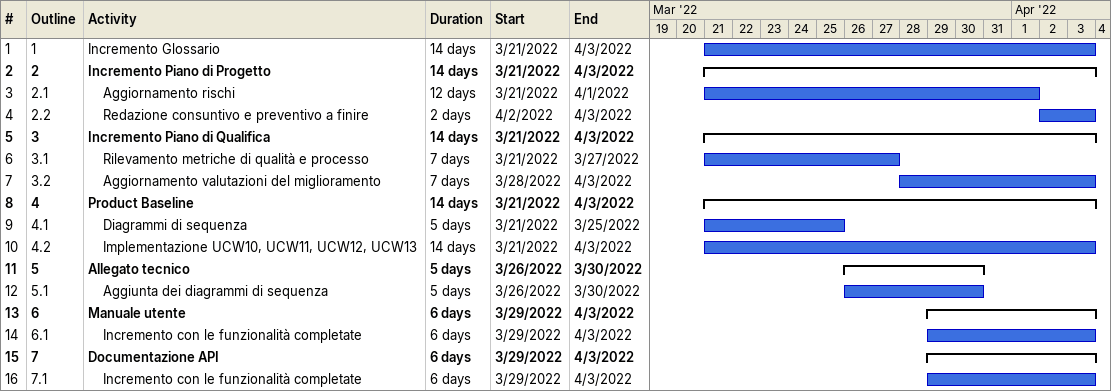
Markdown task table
| ID | WBS | Task | Duration | Start | Finish |
|---|---|---|---|---|---|
| 1 | 1 | Incremento Glossario | 14d | 2022-03-21 | 2022-04-03 |
| 2 | 2 | **Incremento Piano di Progetto** | 14d | 2022-03-21 | 2022-04-03 |
| 3 | 2.1 | Aggiornamento rischi | 12d | 2022-03-21 | 2022-04-01 |
| 4 | 2.2 | Redazione consuntivo e preventivo a finire | 2d | 2022-04-02 | 2022-04-03 |
| 5 | 3 | **Incremento Piano di Qualifica** | 14d | 2022-03-21 | 2022-04-03 |
| 6 | 3.1 | Rilevamento metriche di qualità e processo | 7d | 2022-03-21 | 2022-03-27 |
| 7 | 3.2 | Aggiornamento valutazioni del miglioramento | 7d | 2022-03-28 | 2022-04-03 |
| 8 | 4 | **Product Baseline** | 14d | 2022-03-21 | 2022-04-03 |
| 9 | 4.1 | Diagrammi di sequenza | 5d | 2022-03-21 | 2022-03-25 |
| 10 | 4.2 | Implementazione UCW10, UCW11, UCW12, UCW13 | 14d | 2022-03-21 | 2022-04-03 |
| 11 | 5 | **Allegato tecnico** | 5d | 2022-03-26 | 2022-03-30 |
| 12 | 5.1 | Aggiunta dei diagrammi di sequenza | 5d | 2022-03-26 | 2022-03-30 |
| 13 | 6 | **Manuale utente** | 6d | 2022-03-29 | 2022-04-03 |
| 14 | 6.1 | Incremento con le funzionalità completate | 6d | 2022-03-29 | 2022-04-03 |
| 15 | 7 | **Documentazione API** | 6d | 2022-03-29 | 2022-04-03 |
| 16 | 7.1 | Incremento con le funzionalità completate | 6d | 2022-03-29 | 2022-04-03 |
